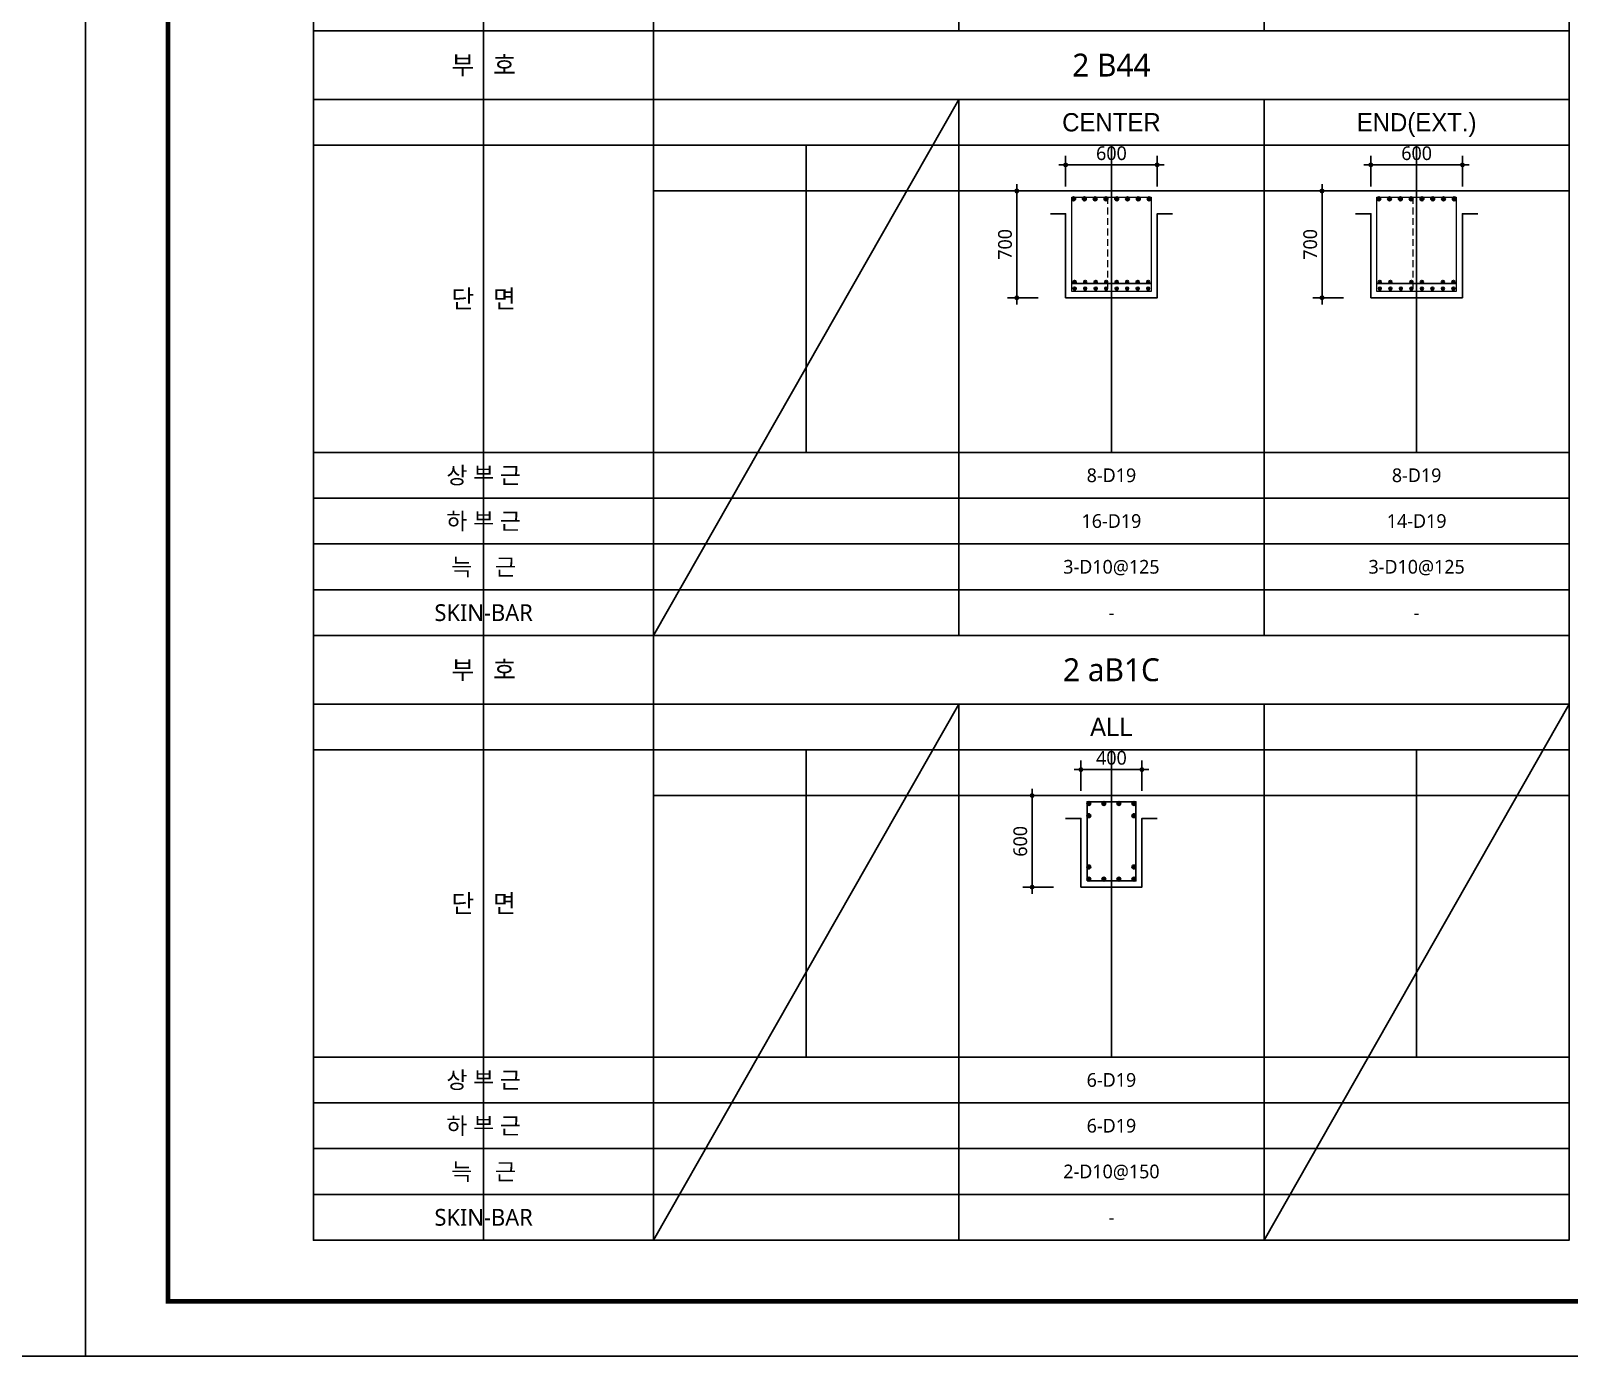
# Model space of a CAD drawing. Header units: millimetres. Extents: x 0 to 252030, y -124740 to 196020.
# Drawn here: x 50072 to 60153, y 124740 to 133430 of the extents above; entities that cross this region are included whole.
import ezdxf
from ezdxf.enums import TextEntityAlignment as Align

# ---------------------------------------------------------------- set-up
doc = ezdxf.new("R2010")
doc.units = ezdxf.units.MM
doc.header["$LTSCALE"] = 30
doc.linetypes.add('HID', pattern=[2.3, 1.5, -0.8])
doc.layers.get('DEFPOINTS').update_dxf_attribs({"color": 142})
for name, color, linetype in [('0-SEC1', 3, 'Continuous'), ('CON', 2, 'Continuous'), ('DIM', 7, 'Continuous'), ('ETC', 7, 'Continuous'), ('S-철근', 3, 'Continuous'), ('SHEET', 7, 'Continuous'), ('TXT', 3, 'Continuous'), ('XR-FORM_(도룡동)$0$Sheet', 7, 'Continuous')]:
    doc.layers.add(name, color=color, linetype=linetype)
doc.layers.add('Stirrup', color=1, linetype='Continuous', lineweight=0)
doc.layers.add('TieBar', color=7, linetype='HID', lineweight=0)
doc.styles.get("Standard").update_dxf_attribs({"font": 'malgun.ttf'})
doc.styles.add('돋움', font='Dotum.ttf')
doc.styles.add('맑은 고딕', font='malgun.ttf')
doc.dimstyles.new('30NDIM', dxfattribs={"dimscale": 50, "dimtxt": 3, "dimasz": 1.5, "dimexe": 2, "dimexo": 6, "dimgap": 1, "dimtad": 1, "dimdec": 0, "dimrnd": 0.25, "dimzin": 0, "dimdsep": 46, "dimtxsty": 'Standard', "dimblk": 'Z_DOT', "dimcen": 5, "dimclrd": 256, "dimclre": 256, "dimclrt": 3, "dimadec": 0, "dimazin": 0, "dimtm": 1e-09, "dimtfac": 1, "dimtdec": 0, "dimtix": 1, "dimtmove": 2, "dimatfit": 1, "dimldrblk": 'Z_DOT', "dimfxl": 1, "dimtolj": 1, "dimtzin": 0, "dimarcsym": 0})

# ---------------------------------------------------------------- blocks, each defined once
blk = doc.blocks.new('XR-FORM_(도룡동)$0$S')
at = {"layer": 'XR-FORM_(도룡동)$0$Sheet', "const_width": 100}
blk.add_lwpolyline([(1850, 57950), (82250, 57950), (82250, 1200), (1850, 1200)], close=True, dxfattribs=at)
blk = doc.blocks.new('XR-FORM_(도룡동)', base_point=(101.33, -56114.51))
at = {"layer": 'DEFPOINTS'}
blk.add_lwpolyline([(0, 0), (420, 0), (420, 297), (0, 297)], close=True, dxfattribs=at)
at = {"xscale": 0.005, "yscale": 0.005, "zscale": 0.005}
blk.add_blockref('XR-FORM_(도룡동)$0$S', (-0.25, 0), dxfattribs=at)
blk = doc.blocks.new('*U160')
at = {"layer": 'DEFPOINTS'}
for p, q in [((-1114, 5286), (-1114, 1321)), ((-2229, 4536), (0, 4536))]:
    blk.add_line(p, q, dxfattribs=at)
at = {"layer": 'SHEET'}
blk.add_line((-2229, 4836), (0, 4836), dxfattribs=at)
at = {"layer": 'SHEET', "color": 6}
for p, q in [((-2229, 2521), (0, 2521)), ((-2229, 2221), (0, 2221)), ((-2229, 1921), (0, 1921)), ((-2229, 1621), (0, 1621))]:
    blk.add_line(p, q, dxfattribs=at)
at = {"layer": 'SHEET'}
blk.add_lwpolyline([(0, 5286), (-2229, 5286), (-2229, 1321), (0, 1321)], close=True, dxfattribs=at)
at = {"layer": 'TXT', "style": '맑은 고딕'}
for s, height, p in [('부   호', 120, (-1114, 5061)), ('단   면', 120, (-1114, 3529)), ('상 부 근', 110, (-1114, 2371)), ('하 부 근', 110, (-1114, 2071)), ('늑    근', 110, (-1114, 1771)), ('SKIN-BAR', 110, (-1114, 1471))]:
    blk.add_text(s, height=height, dxfattribs=at).set_placement(p, align=Align.MIDDLE_CENTER)
blk = doc.blocks.new('Z_DOT')
at = {"layer": 'DIM', "color": 0}
for p, q in [((-1, 0), (1, 0)), ((0, -1), (0, 1))]:
    blk.add_line(p, q, dxfattribs=at)
for radius in [0.25, 0.125]:
    blk.add_circle((0, 0), radius, dxfattribs=at)
blk = doc.blocks.new('*D356')
at = {"layer": 'DEFPOINTS', "color": 0, "transparency": 16777216}
for p in [(59453, 132551), (58853, 132230), (59453, 132230)]:
    blk.add_point(p, dxfattribs=at)
at = {"layer": 'DIM', "lineweight": -2, "transparency": 16777216}
for p, q in [((58853, 132410), (58853, 132611)), ((59453, 132410), (59453, 132611)), ((58898, 132551), (59408, 132551))]:
    blk.add_line(p, q, dxfattribs=at)
at = {"layer": 'DIM', "lineweight": -2, "transparency": 16777216, "xscale": 45, "yscale": 45, "zscale": 45, "rotation": 180}
blk.add_blockref('Z_DOT', (58853, 132551), dxfattribs=at)
at = {"layer": 'DIM', "lineweight": -2, "transparency": 16777216, "xscale": 45, "yscale": 45, "zscale": 45}
blk.add_blockref('Z_DOT', (59453, 132551), dxfattribs=at)
at = {"layer": 'DIM', "color": 3, "transparency": 16777216, "insert": (59153, 132627), "char_height": 90, "attachment_point": 5}
blk.add_mtext('\\A1;600', dxfattribs=at)
blk = doc.blocks.new('*D357')
at = {"layer": 'DEFPOINTS', "color": 0, "transparency": 16777216}
for p in [(58533, 132380), (58853, 132380), (58853, 131680)]:
    blk.add_point(p, dxfattribs=at)
at = {"layer": 'DIM', "lineweight": -2, "transparency": 16777216}
for p, q in [((58673, 132380), (58473, 132380)), ((58533, 131725), (58533, 132335)), ((58673, 131680), (58473, 131680))]:
    blk.add_line(p, q, dxfattribs=at)
at = {"layer": 'DIM', "lineweight": -2, "transparency": 16777216, "xscale": 45, "yscale": 45, "zscale": 45}
for p, rotation in [((58533, 132380), 90), ((58533, 131680), 270)]:
    blk.add_blockref('Z_DOT', p, dxfattribs=dict(at, rotation=rotation))
at = {"layer": 'DIM', "color": 3, "transparency": 16777216, "insert": (58456, 132030), "char_height": 90, "attachment_point": 5, "rotation": 90}
blk.add_mtext('\\A1;700', dxfattribs=at)
blk = doc.blocks.new('4등분')
at = {"layer": 'DEFPOINTS'}
for p, q in [((1000, 3214), (1000, 1200)), ((3000, 3214), (3000, 1200)), ((5000, 3214), (5000, 1200)), ((0, 2914), (6000, 2914))]:
    blk.add_line(p, q, dxfattribs=at)
at = {"layer": 'SHEET'}
blk.add_line((0, 3514), (6000, 3514), dxfattribs=at)
at = {"layer": 'SHEET', "color": 6}
for p, q in [((2000, 3514), (2000, 0)), ((4000, 3514), (4000, 0)), ((0, 3214), (6000, 3214)), ((0, 1200), (6000, 1200)), ((0, 900), (6000, 900)), ((0, 600), (6000, 600)), ((0, 300), (6000, 300))]:
    blk.add_line(p, q, dxfattribs=at)
at = {"layer": 'SHEET'}
blk.add_lwpolyline([(6000, 3964), (0, 3964), (0, 0), (6000, 0)], close=True, dxfattribs=at)
blk = doc.blocks.new('*D1099')
at = {"layer": 'DEFPOINTS', "color": 0, "transparency": 16777216}
for p in [(57453, 132551), (56853, 132230), (57453, 132230)]:
    blk.add_point(p, dxfattribs=at)
at = {"layer": 'DIM', "lineweight": -2, "transparency": 16777216}
for p, q in [((56853, 132410), (56853, 132611)), ((57453, 132410), (57453, 132611)), ((56898, 132551), (57408, 132551))]:
    blk.add_line(p, q, dxfattribs=at)
at = {"layer": 'DIM', "lineweight": -2, "transparency": 16777216, "xscale": 45, "yscale": 45, "zscale": 45, "rotation": 180}
blk.add_blockref('Z_DOT', (56853, 132551), dxfattribs=at)
at = {"layer": 'DIM', "lineweight": -2, "transparency": 16777216, "xscale": 45, "yscale": 45, "zscale": 45}
blk.add_blockref('Z_DOT', (57453, 132551), dxfattribs=at)
at = {"layer": 'DIM', "color": 3, "transparency": 16777216, "insert": (57153, 132627), "char_height": 90, "attachment_point": 5}
blk.add_mtext('\\A1;600', dxfattribs=at)
blk = doc.blocks.new('*D1100')
at = {"layer": 'DEFPOINTS', "color": 0, "transparency": 16777216}
for p in [(56533, 132380), (56853, 132380), (56853, 131680)]:
    blk.add_point(p, dxfattribs=at)
at = {"layer": 'DIM', "lineweight": -2, "transparency": 16777216}
for p, q in [((56673, 132380), (56473, 132380)), ((56533, 131725), (56533, 132335)), ((56673, 131680), (56473, 131680))]:
    blk.add_line(p, q, dxfattribs=at)
at = {"layer": 'DIM', "lineweight": -2, "transparency": 16777216, "xscale": 45, "yscale": 45, "zscale": 45}
for p, rotation in [((56533, 132380), 90), ((56533, 131680), 270)]:
    blk.add_blockref('Z_DOT', p, dxfattribs=dict(at, rotation=rotation))
at = {"layer": 'DIM', "color": 3, "transparency": 16777216, "insert": (56456, 132030), "char_height": 90, "attachment_point": 5, "rotation": 90}
blk.add_mtext('\\A1;700', dxfattribs=at)
blk = doc.blocks.new('*D1157')
at = {"layer": 'DEFPOINTS', "color": 0, "transparency": 16777216}
for p in [(57353, 128586), (56953, 128266), (57353, 128266)]:
    blk.add_point(p, dxfattribs=at)
at = {"layer": 'DIM', "lineweight": -2, "transparency": 16777216}
for p, q in [((56953, 128446), (56953, 128646)), ((57353, 128446), (57353, 128646)), ((56998, 128586), (57308, 128586))]:
    blk.add_line(p, q, dxfattribs=at)
at = {"layer": 'DIM', "lineweight": -2, "transparency": 16777216, "xscale": 45, "yscale": 45, "zscale": 45, "rotation": 180}
blk.add_blockref('Z_DOT', (56953, 128586), dxfattribs=at)
at = {"layer": 'DIM', "lineweight": -2, "transparency": 16777216, "xscale": 45, "yscale": 45, "zscale": 45}
blk.add_blockref('Z_DOT', (57353, 128586), dxfattribs=at)
at = {"layer": 'DIM', "color": 3, "transparency": 16777216, "insert": (57153, 128663), "char_height": 90, "attachment_point": 5}
blk.add_mtext('\\A1;400', dxfattribs=at)
blk = doc.blocks.new('*D1158')
at = {"layer": 'DEFPOINTS', "color": 0, "transparency": 16777216}
for p in [(56633, 128416), (56953, 128416), (56953, 127816)]:
    blk.add_point(p, dxfattribs=at)
at = {"layer": 'DIM', "lineweight": -2, "transparency": 16777216}
for p, q in [((56773, 128416), (56573, 128416)), ((56633, 127861), (56633, 128371)), ((56773, 127816), (56573, 127816))]:
    blk.add_line(p, q, dxfattribs=at)
at = {"layer": 'DIM', "lineweight": -2, "transparency": 16777216, "xscale": 45, "yscale": 45, "zscale": 45}
for p, rotation in [((56633, 128416), 90), ((56633, 127816), 270)]:
    blk.add_blockref('Z_DOT', p, dxfattribs=dict(at, rotation=rotation))
at = {"layer": 'DIM', "color": 3, "transparency": 16777216, "insert": (56556, 128116), "char_height": 90, "attachment_point": 5, "rotation": 90}
blk.add_mtext('\\A1;600', dxfattribs=at)

msp = doc.modelspace()

# ---------------------------------------------------------------- hatches: boundary and pattern name
at = {"layer": 'S-철근'}
h = msp.add_hatch(color=256, dxfattribs=at)
edge = h.paths.add_edge_path()
edge.add_arc((56912.08013, 131783.67992), 9.55, 0, 180)
edge.add_arc((56912.08013, 131783.67992), 9.55, 180, 360)
h = msp.add_hatch(color=256, dxfattribs=at)
edge = h.paths.add_edge_path()
edge.add_arc((56980.91442, 131783.67992), 9.55, 0, 180)
edge.add_arc((56980.91442, 131783.67992), 9.55, 180, 360)
h = msp.add_hatch(color=256, dxfattribs=at)
edge = h.paths.add_edge_path()
edge.add_arc((57049.7487, 131783.67992), 9.55, 0, 180)
edge.add_arc((57049.7487, 131783.67992), 9.55, 180, 360)
h = msp.add_hatch(color=256, dxfattribs=at)
edge = h.paths.add_edge_path()
edge.add_arc((57118.58299, 131783.67992), 9.55, 0, 180)
edge.add_arc((57118.58299, 131783.67992), 9.55, 180, 360)
h = msp.add_hatch(color=256, dxfattribs=at)
edge = h.paths.add_edge_path()
edge.add_arc((57187.41728, 131783.67992), 9.55, 0, 180)
edge.add_arc((57187.41728, 131783.67992), 9.55, 180, 360)
h = msp.add_hatch(color=256, dxfattribs=at)
edge = h.paths.add_edge_path()
edge.add_arc((57256.25156, 131783.67992), 9.55, 0, 180)
edge.add_arc((57256.25156, 131783.67992), 9.55, 180, 360)
h = msp.add_hatch(color=256, dxfattribs=at)
edge = h.paths.add_edge_path()
edge.add_arc((57325.08585, 131783.67992), 9.55, 0, 180)
edge.add_arc((57325.08585, 131783.67992), 9.55, 180, 360)
h = msp.add_hatch(color=256, dxfattribs=at)
edge = h.paths.add_edge_path()
edge.add_arc((57393.92013, 131783.67992), 9.55, 0, 180)
edge.add_arc((57393.92013, 131783.67992), 9.55, 180, 360)
h = msp.add_hatch(color=256, dxfattribs=at)
edge = h.paths.add_edge_path()
edge.add_arc((58912.08013, 131783.67992), 9.55, 0, 180)
edge.add_arc((58912.08013, 131783.67992), 9.55, 180, 360)
h = msp.add_hatch(color=256, dxfattribs=at)
edge = h.paths.add_edge_path()
edge.add_arc((58980.91442, 131783.67992), 9.55, 0, 180)
edge.add_arc((58980.91442, 131783.67992), 9.55, 180, 360)
h = msp.add_hatch(color=256, dxfattribs=at)
edge = h.paths.add_edge_path()
edge.add_arc((59118.58299, 131783.67992), 9.55, 0, 180)
edge.add_arc((59118.58299, 131783.67992), 9.55, 180, 360)
h = msp.add_hatch(color=256, dxfattribs=at)
edge = h.paths.add_edge_path()
edge.add_arc((59187.41728, 131783.67992), 9.55, 0, 180)
edge.add_arc((59187.41728, 131783.67992), 9.55, 180, 360)
h = msp.add_hatch(color=256, dxfattribs=at)
edge = h.paths.add_edge_path()
edge.add_arc((59325.08585, 131783.67992), 9.55, 0, 180)
edge.add_arc((59325.08585, 131783.67992), 9.55, 180, 360)
h = msp.add_hatch(color=256, dxfattribs=at)
edge = h.paths.add_edge_path()
edge.add_arc((59393.92013, 131783.67992), 9.55, 0, 180)
edge.add_arc((59393.92013, 131783.67992), 9.55, 180, 360)
h = msp.add_hatch(color=256, dxfattribs=at)
edge = h.paths.add_edge_path()
edge.add_arc((56912.08013, 131739.57992), 9.55, 0, 180)
edge.add_arc((56912.08013, 131739.57992), 9.55, 180, 360)
h = msp.add_hatch(color=256, dxfattribs=at)
edge = h.paths.add_edge_path()
edge.add_arc((56980.91442, 131739.57992), 9.55, 0, 180)
edge.add_arc((56980.91442, 131739.57992), 9.55, 180, 360)
h = msp.add_hatch(color=256, dxfattribs=at)
edge = h.paths.add_edge_path()
edge.add_arc((57049.7487, 131739.57992), 9.55, 0, 180)
edge.add_arc((57049.7487, 131739.57992), 9.55, 180, 360)
h = msp.add_hatch(color=256, dxfattribs=at)
edge = h.paths.add_edge_path()
edge.add_arc((57118.58299, 131739.57992), 9.55, 0, 180)
edge.add_arc((57118.58299, 131739.57992), 9.55, 180, 360)
h = msp.add_hatch(color=256, dxfattribs=at)
edge = h.paths.add_edge_path()
edge.add_arc((57187.41728, 131739.57992), 9.55, 0, 180)
edge.add_arc((57187.41728, 131739.57992), 9.55, 180, 360)
h = msp.add_hatch(color=256, dxfattribs=at)
edge = h.paths.add_edge_path()
edge.add_arc((57256.25156, 131739.57992), 9.55, 0, 180)
edge.add_arc((57256.25156, 131739.57992), 9.55, 180, 360)
h = msp.add_hatch(color=256, dxfattribs=at)
edge = h.paths.add_edge_path()
edge.add_arc((57325.08585, 131739.57992), 9.55, 0, 180)
edge.add_arc((57325.08585, 131739.57992), 9.55, 180, 360)
h = msp.add_hatch(color=256, dxfattribs=at)
edge = h.paths.add_edge_path()
edge.add_arc((57393.92013, 131739.57992), 9.55, 0, 180)
edge.add_arc((57393.92013, 131739.57992), 9.55, 180, 360)
h = msp.add_hatch(color=256, dxfattribs=at)
edge = h.paths.add_edge_path()
edge.add_arc((58912.08013, 131739.57992), 9.55, 0, 180)
edge.add_arc((58912.08013, 131739.57992), 9.55, 180, 360)
h = msp.add_hatch(color=256, dxfattribs=at)
edge = h.paths.add_edge_path()
edge.add_arc((58980.91442, 131739.57992), 9.55, 0, 180)
edge.add_arc((58980.91442, 131739.57992), 9.55, 180, 360)
h = msp.add_hatch(color=256, dxfattribs=at)
edge = h.paths.add_edge_path()
edge.add_arc((59049.7487, 131739.57992), 9.55, 0, 180)
edge.add_arc((59049.7487, 131739.57992), 9.55, 180, 360)
h = msp.add_hatch(color=256, dxfattribs=at)
edge = h.paths.add_edge_path()
edge.add_arc((59118.58299, 131739.57992), 9.55, 0, 180)
edge.add_arc((59118.58299, 131739.57992), 9.55, 180, 360)
h = msp.add_hatch(color=256, dxfattribs=at)
edge = h.paths.add_edge_path()
edge.add_arc((59187.41728, 131739.57992), 9.55, 0, 180)
edge.add_arc((59187.41728, 131739.57992), 9.55, 180, 360)
h = msp.add_hatch(color=256, dxfattribs=at)
edge = h.paths.add_edge_path()
edge.add_arc((59256.25156, 131739.57992), 9.55, 0, 180)
edge.add_arc((59256.25156, 131739.57992), 9.55, 180, 360)
h = msp.add_hatch(color=256, dxfattribs=at)
edge = h.paths.add_edge_path()
edge.add_arc((59325.08585, 131739.57992), 9.55, 0, 180)
edge.add_arc((59325.08585, 131739.57992), 9.55, 180, 360)
h = msp.add_hatch(color=256, dxfattribs=at)
edge = h.paths.add_edge_path()
edge.add_arc((59393.92013, 131739.57992), 9.55, 0, 180)
edge.add_arc((59393.92013, 131739.57992), 9.55, 180, 360)

# ---------------------------------------------------------------- linework, layer by layer
at = {"layer": 'CON', "color": 8}
for p, q in [((56753.00013, 132380.49992), (57553.00013, 132380.49992)), ((58753.00013, 132380.49992), (59553.00013, 132380.49992)), ((56853.00013, 128415.99992), (57453.00013, 128415.99992))]:
    msp.add_line(p, q, dxfattribs=at)
for points in [[(57553.00013, 132230.49992), (57453.00013, 132230.49992), (57453.00013, 131680.49992), (56853.00013, 131680.49992), (56853.00013, 132230.49992), (56753.00013, 132230.49992)], [(59553.00013, 132230.49992), (59453.00013, 132230.49992), (59453.00013, 131680.49992), (58853.00013, 131680.49992), (58853.00013, 132230.49992), (58753.00013, 132230.49992)], [(57453.00013, 128265.99992), (57353.00013, 128265.99992), (57353.00013, 127815.99992), (56953.00013, 127815.99992), (56953.00013, 128265.99992), (56853.00013, 128265.99992)]]:
    msp.add_lwpolyline(points, dxfattribs=at)
at = {"layer": 'ETC', "color": 8}
for p, q in [((56893.00013, 131774.12992), (57413.00013, 131774.12992)), ((58893.00013, 131774.12992), (59413.00013, 131774.12992))]:
    msp.add_line(p, q, dxfattribs=at)
at = {"layer": 'S-철근', "const_width": 12.5}
for points in [[(56898.75013, 132328.49992, 1), (56911.25013, 132328.49992, 1)], [(56969.46442, 132328.49992, 1), (56981.96442, 132328.49992, 1)], [(57040.1787, 132328.49992, 1), (57052.6787, 132328.49992, 1)], [(57110.89299, 132328.49992, 1), (57123.39299, 132328.49992, 1)], [(57181.60728, 132328.49992, 1), (57194.10728, 132328.49992, 1)], [(57252.32156, 132328.49992, 1), (57264.82156, 132328.49992, 1)], [(57323.03585, 132328.49992, 1), (57335.53585, 132328.49992, 1)], [(57393.75013, 132328.49992, 1), (57406.25013, 132328.49992, 1)], [(58898.75013, 132328.49992, 1), (58911.25013, 132328.49992, 1)], [(58969.46442, 132328.49992, 1), (58981.96442, 132328.49992, 1)], [(59040.1787, 132328.49992, 1), (59052.6787, 132328.49992, 1)], [(59110.89299, 132328.49992, 1), (59123.39299, 132328.49992, 1)], [(59181.60728, 132328.49992, 1), (59194.10728, 132328.49992, 1)], [(59252.32156, 132328.49992, 1), (59264.82156, 132328.49992, 1)], [(59323.03585, 132328.49992, 1), (59335.53585, 132328.49992, 1)], [(59393.75013, 132328.49992, 1), (59406.25013, 132328.49992, 1)], [(56998.75013, 128363.99992, 1), (57011.25013, 128363.99992, 1)], [(57097.08347, 128363.99992, 1), (57109.58347, 128363.99992, 1)], [(57195.4168, 128363.99992, 1), (57207.9168, 128363.99992, 1)], [(57293.75013, 128363.99992, 1), (57306.25013, 128363.99992, 1)], [(56998.75013, 128283.99992, 1), (57011.25013, 128283.99992, 1)], [(57293.75013, 128283.99992, 1), (57306.25013, 128283.99992, 1)], [(56998.75013, 127947.99992, 1), (57011.25013, 127947.99992, 1)], [(57293.75013, 127947.99992, 1), (57306.25013, 127947.99992, 1)], [(56998.75013, 127867.99992, 1), (57011.25013, 127867.99992, 1)], [(57097.08347, 127867.99992, 1), (57109.58347, 127867.99992, 1)], [(57195.4168, 127867.99992, 1), (57207.9168, 127867.99992, 1)], [(57293.75013, 127867.99992, 1), (57306.25013, 127867.99992, 1)]]:
    msp.add_lwpolyline(points, format="xyb", close=True, dxfattribs=at)
at = {"layer": 'S-철근'}
msp.add_lwpolyline([(56993.00013, 127855.99992), (56993.00013, 128375.99992), (57313.00013, 128375.99992), (57313.00013, 127855.99992), (56993.00013, 127855.99992)], dxfattribs=at)
for centre, radius in [((56905.00013, 132328.49992), 12.5), ((56975.71442, 132328.49992), 12.5), ((57046.4287, 132328.49992), 12.5), ((57117.14299, 132328.49992), 12.5), ((57187.85728, 132328.49992), 12.5), ((57258.57156, 132328.49992), 12.5), ((57329.28585, 132328.49992), 12.5), ((57400.00013, 132328.49992), 12.5), ((58905.00013, 132328.49992), 12.5), ((58975.71442, 132328.49992), 12.5), ((59046.4287, 132328.49992), 12.5), ((59117.14299, 132328.49992), 12.5), ((59187.85728, 132328.49992), 12.5), ((59258.57156, 132328.49992), 12.5), ((59329.28585, 132328.49992), 12.5), ((59400.00013, 132328.49992), 12.5), ((56912.08013, 131783.67992), 9.55), ((56980.91442, 131783.67992), 9.55), ((57049.7487, 131783.67992), 9.55), ((57118.58299, 131783.67992), 9.55), ((57187.41728, 131783.67992), 9.55), ((57256.25156, 131783.67992), 9.55), ((57325.08585, 131783.67992), 9.55), ((57393.92013, 131783.67992), 9.55), ((58912.08013, 131783.67992), 9.55), ((58980.91442, 131783.67992), 9.55), ((59118.58299, 131783.67992), 9.55), ((59187.41728, 131783.67992), 9.55), ((59325.08585, 131783.67992), 9.55), ((59393.92013, 131783.67992), 9.55), ((56912.08013, 131739.57992), 9.55), ((56980.91442, 131739.57992), 9.55), ((57049.7487, 131739.57992), 9.55), ((57118.58299, 131739.57992), 9.55), ((57187.41728, 131739.57992), 9.55), ((57256.25156, 131739.57992), 9.55), ((57325.08585, 131739.57992), 9.55), ((57393.92013, 131739.57992), 9.55), ((58912.08013, 131739.57992), 9.55), ((58980.91442, 131739.57992), 9.55), ((59049.7487, 131739.57992), 9.55), ((59118.58299, 131739.57992), 9.55), ((59187.41728, 131739.57992), 9.55), ((59256.25156, 131739.57992), 9.55), ((59325.08585, 131739.57992), 9.55), ((59393.92013, 131739.57992), 9.55), ((57005.00013, 128363.99992), 12.5), ((57103.33347, 128363.99992), 12.5), ((57201.6668, 128363.99992), 12.5), ((57300.00013, 128363.99992), 12.5), ((57005.00013, 128283.99992), 12.5), ((57300.00013, 128283.99992), 12.5), ((57005.00013, 127947.99992), 12.5), ((57300.00013, 127947.99992), 12.5), ((57005.00013, 127867.99992), 12.5), ((57103.33347, 127867.99992), 12.5), ((57201.6668, 127867.99992), 12.5), ((57300.00013, 127867.99992), 12.5)]:
    msp.add_circle(centre, radius, dxfattribs=at)
at = {"layer": 'SHEET'}
for p, q in [((56153.00013, 132980.49992), (54153.00013, 129465.99992)), ((56153.00013, 129015.99992), (54153.00013, 125501.49992)), ((60153.00013, 129015.99992), (58153.00013, 125501.49992))]:
    msp.add_line(p, q, dxfattribs=at)
at = {"layer": 'Stirrup', "color": 3}
for points in [[(56893.00013, 131720.49992), (56893.00013, 132340.49992), (57413.00013, 132340.49992), (57413.00013, 131720.49992), (56893.00013, 131720.49992)], [(58893.00013, 131720.49992), (58893.00013, 132340.49992), (59413.00013, 132340.49992), (59413.00013, 131720.49992), (58893.00013, 131720.49992)]]:
    msp.add_lwpolyline(points, dxfattribs=at)
at = {"layer": 'TieBar'}
for p, q in [((57128.13299, 132340.49992), (57128.13299, 131720.49992)), ((59128.13299, 132340.49992), (59128.13299, 131720.49992))]:
    msp.add_line(p, q, dxfattribs=at)

# ---------------------------------------------------------------- block references
for name, p in [('*U160', (54153.00013, 132108.99992)), ('4등분', (54153.00013, 133430.49992)), ('*U160', (54153.00013, 128144.49992)), ('4등분', (54153.00013, 129465.99992)), ('*U160', (54153.00013, 124179.99992)), ('4등분', (54153.00013, 125501.49992))]:
    msp.add_blockref(name, p)
at = {"layer": '0-SEC1', "xscale": 60, "yscale": 60, "zscale": 60}
for p in [(31310.02429, -3242130.57868), (56510.02429, -3242130.57868)]:
    msp.add_blockref('XR-FORM_(도룡동)', p, dxfattribs=at)

# ---------------------------------------------------------------- texts
at = {"layer": 'TXT', "color": 2, "style": '맑은 고딕'}
for s, p in [('2 B44', (57153.00013, 133205.49992)), ('2 aB1C', (57153.00013, 129240.99992))]:
    msp.add_text(s, height=150, dxfattribs=at).set_placement(p, align=Align.MIDDLE_CENTER)
at = {"layer": 'TXT'}
for s, height, style, p in [('CENTER', 120, '돋움', (57153.00013, 132830.49992)), ('END(EXT.)', 120, '돋움', (59153.00013, 132830.49992)), ('8-D19', 90, '맑은 고딕', (57153.00013, 130515.99992)), ('8-D19', 90, '맑은 고딕', (59153.00013, 130515.99992)), ('16-D19', 90, '맑은 고딕', (57153.00013, 130215.99992)), ('14-D19', 90, '맑은 고딕', (59153.00013, 130215.99992)), ('3-D10@125', 90, '맑은 고딕', (57153.00013, 129915.99992)), ('3-D10@125', 90, '맑은 고딕', (59153.00013, 129915.99992)), ('-', 90, '맑은 고딕', (57153.00013, 129615.99992)), ('-', 90, '맑은 고딕', (59153.00013, 129615.99992)), ('ALL', 120, '돋움', (57153.00013, 128865.99992)), ('6-D19', 90, '맑은 고딕', (57153.00013, 126551.49992)), ('6-D19', 90, '맑은 고딕', (57153.00013, 126251.49992)), ('2-D10@150', 90, '맑은 고딕', (57153.00013, 125951.49992)), ('-', 90, '맑은 고딕', (57153.00013, 125651.49992))]:
    msp.add_text(s, height=height, dxfattribs=dict(at, style=style)).set_placement(p, align=Align.MIDDLE_CENTER)

# ---------------------------------------------------------------- dimensions: what is measured, and where the dimension line sits
at = {"layer": 'DIM'}
for base, p1, p2, picture, middle in [((57453.00013, 132550.65148), (56853.00013, 132230.49992), (57453.00013, 132230.49992), '*D1099', (57153.00013, 132627.14945)), ((59453.00013, 132550.65148), (58853.00013, 132230.49992), (59453.00013, 132230.49992), '*D356', (59153.00013, 132627.14945)), ((57353.00013, 128586.15148), (56953.00013, 128265.99992), (57353.00013, 128265.99992), '*D1157', (57153.00013, 128662.64945))]:
    dim = msp.add_linear_dim(base=base, p1=p1, p2=p2, dimstyle='30NDIM', override={"dimscale": 30, "dimtxsty": 'Standard'}, dxfattribs=at)
    dim.commit()
    dim.dimension.update_dxf_attribs({"geometry": picture, "text_midpoint": middle})
for base, p1, p2, picture, middle in [((56532.84857, 132380.49992), (56853.00013, 131680.49992), (56853.00013, 132380.49992), '*D1100', (56456.3506, 132030.49992)), ((58532.84857, 132380.49992), (58853.00013, 131680.49992), (58853.00013, 132380.49992), '*D357', (58456.3506, 132030.49992)), ((56632.84857, 128415.99992), (56953.00013, 127815.99992), (56953.00013, 128415.99992), '*D1158', (56556.3506, 128115.99992))]:
    dim = msp.add_linear_dim(base=base, p1=p1, p2=p2, angle=90, dimstyle='30NDIM', override={"dimscale": 30, "dimtxsty": 'Standard'}, dxfattribs=at)
    dim.commit()
    dim.dimension.update_dxf_attribs({"geometry": picture, "text_midpoint": middle})

doc.saveas('drawing.dxf')
